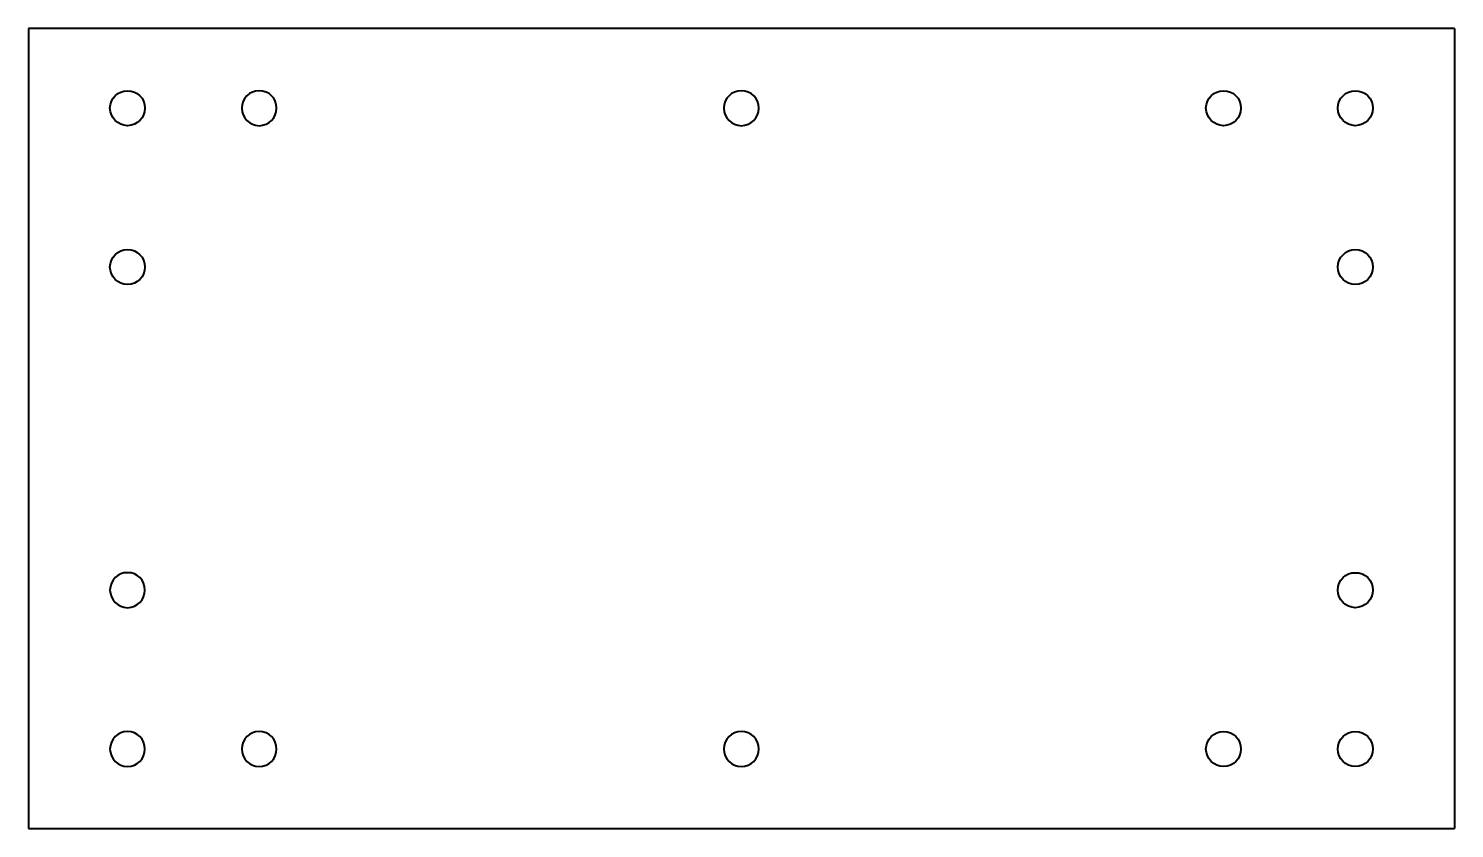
# Model space of a CAD drawing. Header units: millimetres. Extents: x 44 to 223, y 92 to 193.
import ezdxf

# ---------------------------------------------------------------- set-up
doc = ezdxf.new("R2010")
doc.units = ezdxf.units.MM
doc.header["$MEASUREMENT"] = 0
doc.layers.add('Layer 1', color=7, linetype='Continuous', lineweight=0)

# ---------------------------------------------------------------- blocks, each defined once
blk = doc.blocks.new('Block_0')
at = {"layer": 'Layer 1', "color": 18, "lineweight": 40, "true_color": 0x000000}
for p, q in [((223, 192.7), (43.6, 192.7)), ((43.6, 192.7), (43.6, 92.08)), ((223, 192.7), (223, 92.08)), ((43.6, 92.08), (223, 92.08))]:
    blk.add_line(p, q, dxfattribs=at)
for points in [[(53.85, 182.67), (53.86, 181.48), (54.85, 180.5), (56.05, 180.47), (57.28, 180.5), (58.26, 181.48), (58.25, 182.67), (58.26, 183.91), (57.28, 184.9), (56.05, 184.87), (54.85, 184.9), (53.86, 183.91), (53.85, 182.67)], [(74.8, 182.67), (74.84, 181.48), (73.86, 180.5), (72.6, 180.47), (71.43, 180.5), (70.44, 181.48), (70.44, 182.67), (70.44, 183.91), (71.43, 184.9), (72.6, 184.87), (73.86, 184.9), (74.84, 183.91), (74.8, 182.67)], [(135.47, 182.67), (135.5, 181.48), (134.52, 180.5), (133.27, 180.47), (132.09, 180.5), (131.1, 181.48), (131.06, 182.67), (131.1, 183.91), (132.09, 184.9), (133.27, 184.87), (134.52, 184.9), (135.5, 183.91), (135.47, 182.67)], [(191.73, 182.67), (191.76, 181.48), (192.74, 180.5), (193.93, 180.47), (195.17, 180.5), (196.16, 181.48), (196.13, 182.67), (196.16, 183.91), (195.17, 184.9), (193.93, 184.87), (192.74, 184.9), (191.76, 183.91), (191.73, 182.67)], [(208.32, 182.67), (208.34, 181.48), (209.32, 180.5), (210.52, 180.47), (211.75, 180.5), (212.74, 181.48), (212.72, 182.67), (212.74, 183.91), (211.75, 184.9), (210.52, 184.87), (209.32, 184.9), (208.34, 183.91), (208.32, 182.67)], [(53.85, 162.69), (53.86, 161.48), (54.85, 160.5), (56.05, 160.49), (57.28, 160.5), (58.26, 161.48), (58.25, 162.69), (58.26, 163.91), (57.28, 164.9), (56.05, 164.89), (54.85, 164.9), (53.86, 163.91), (53.85, 162.69)], [(208.32, 162.69), (208.34, 161.48), (209.32, 160.5), (210.52, 160.49), (211.75, 160.5), (212.74, 161.48), (212.72, 162.69), (212.74, 163.91), (211.75, 164.9), (210.52, 164.89), (209.32, 164.9), (208.34, 163.91), (208.32, 162.69)], [(58.25, 122.05), (58.26, 120.87), (57.28, 119.88), (56.05, 119.85), (54.85, 119.88), (53.86, 120.87), (53.85, 122.05), (53.86, 123.3), (54.85, 124.28), (56.05, 124.25), (57.28, 124.28), (58.26, 123.3), (58.25, 122.05)], [(208.32, 122.05), (208.34, 120.87), (209.32, 119.88), (210.52, 119.85), (211.75, 119.88), (212.74, 120.87), (212.72, 122.05), (212.74, 123.3), (211.75, 124.28), (210.52, 124.25), (209.32, 124.28), (208.34, 123.3), (208.32, 122.05)], [(58.25, 102.07), (58.26, 100.87), (57.28, 99.88), (56.05, 99.86), (54.85, 99.88), (53.86, 100.87), (53.85, 102.07), (53.86, 103.3), (54.85, 104.28), (56.05, 104.27), (57.28, 104.28), (58.26, 103.3), (58.25, 102.07)], [(74.8, 102.07), (74.84, 100.87), (73.86, 99.88), (72.6, 99.86), (71.43, 99.88), (70.44, 100.87), (70.44, 102.07), (70.44, 103.3), (71.43, 104.28), (72.6, 104.27), (73.86, 104.28), (74.84, 103.3), (74.8, 102.07)], [(135.47, 102.07), (135.5, 100.87), (134.52, 99.88), (133.27, 99.86), (132.09, 99.88), (131.1, 100.87), (131.06, 102.07), (131.1, 103.3), (132.09, 104.28), (133.27, 104.27), (134.52, 104.28), (135.5, 103.3), (135.47, 102.07)], [(191.73, 102.07), (191.76, 100.87), (192.74, 99.88), (193.93, 99.86), (195.17, 99.88), (196.16, 100.87), (196.13, 102.07), (196.16, 103.3), (195.17, 104.28), (193.93, 104.27), (192.74, 104.28), (191.76, 103.3), (191.73, 102.07)], [(208.32, 102.07), (208.34, 100.87), (209.32, 99.88), (210.52, 99.86), (211.75, 99.88), (212.74, 100.87), (212.72, 102.07), (212.74, 103.3), (211.75, 104.28), (210.52, 104.27), (209.32, 104.28), (208.34, 103.3), (208.32, 102.07)]]:
    blk.add_open_spline(points, degree=3, knots=[0, 0, 0, 0, 1, 1, 1, 2, 2, 2, 3, 3, 3, 4, 4, 4, 4], dxfattribs=at)

msp = doc.modelspace()

# ---------------------------------------------------------------- block references
at = {"layer": 'Layer 1'}
msp.add_blockref('Block_0', (0, 0), dxfattribs=at)

doc.saveas('drawing.dxf')
